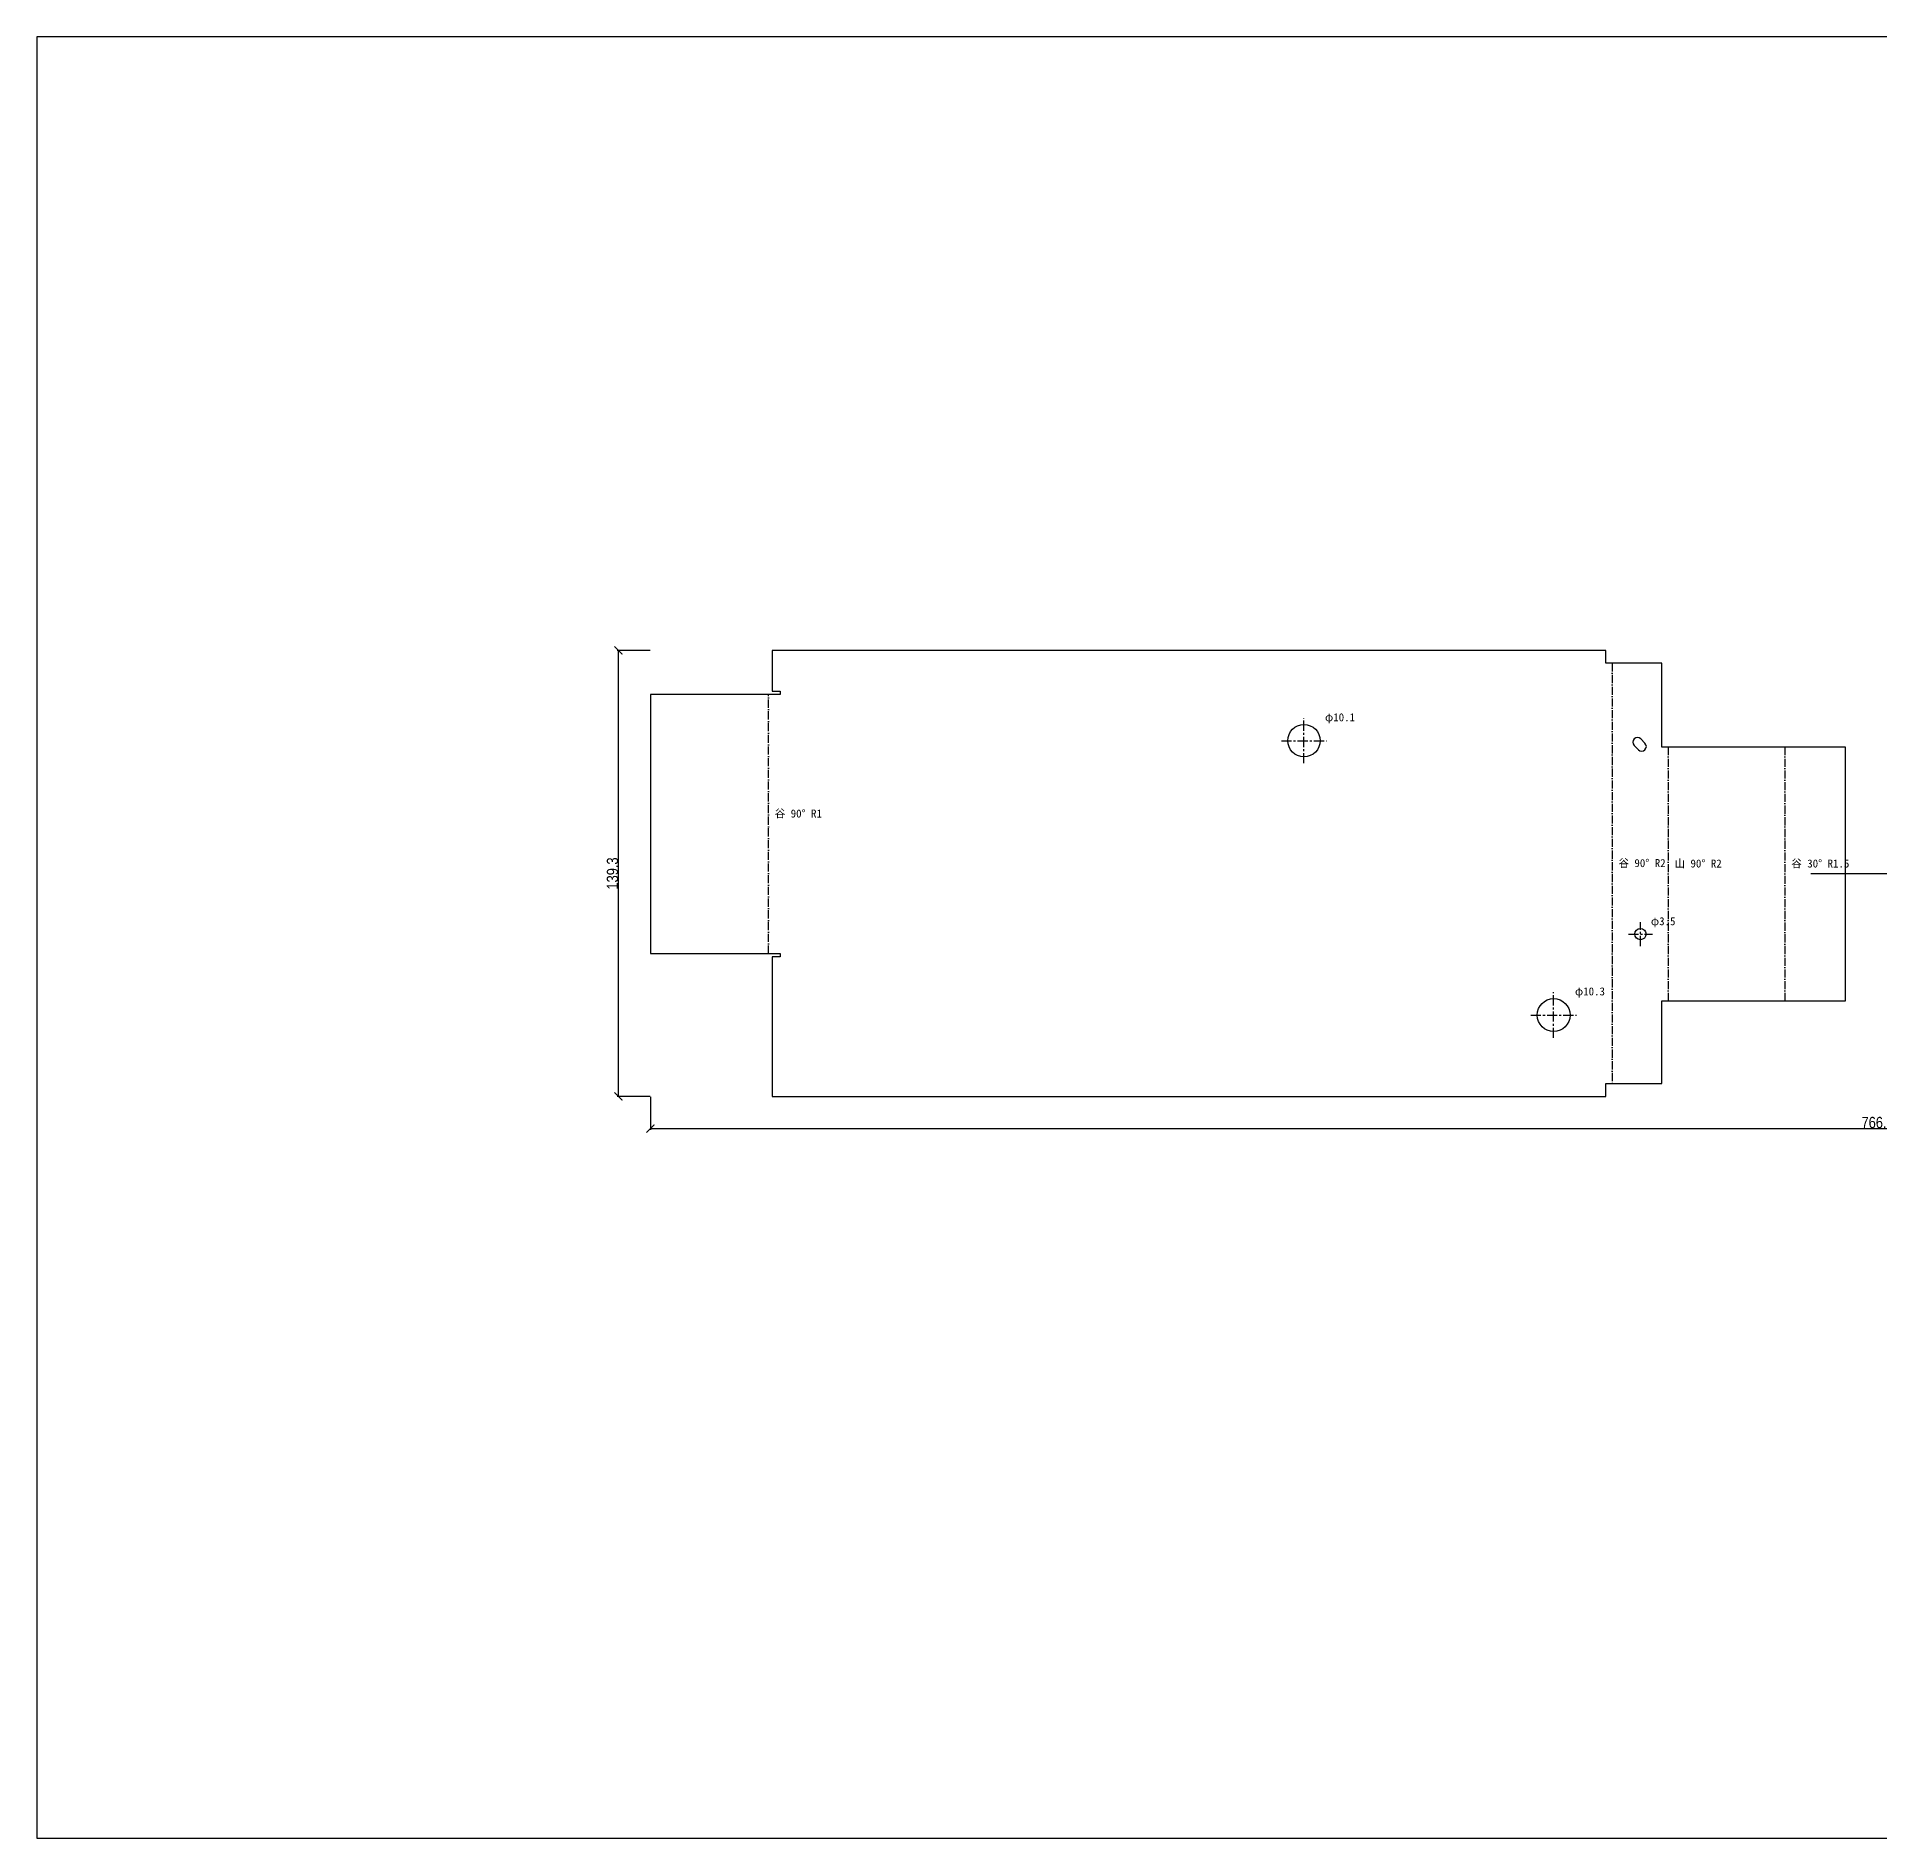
# Model space of a CAD drawing. Header units: millimetres. Extents: x -230 to 980, y -232 to 331.
# Drawn here: x -230 to 346, y -232 to 331 of the extents above; entities that cross this region are included whole.
import ezdxf

# ---------------------------------------------------------------- set-up
doc = ezdxf.new("R2010")
doc.units = ezdxf.units.MM
doc.linetypes.add('CENTER', pattern=[5.08, 3.175, -0.635, 0.635, -0.635])
doc.linetypes.add('DASHDOT', pattern=[3.556, 2.54, -0.508, 0, -0.508])
for name, color, linetype in [('BEND', 7, 'Continuous'), ('CENTER', 7, 'Continuous'), ('CUT', 7, 'Continuous'), ('DIM', 7, 'Continuous'), ('FRAME', 7, 'Continuous'), ('MARK', 7, 'Continuous'), ('TEXT', 7, 'Continuous')]:
    doc.layers.add(name, color=color, linetype=linetype)
doc.styles.add('OpenSansCondensed-Light', font='OpenSansCondensed-Light.ttf')
doc.dimstyles.new('EZDXF', dxfattribs={"dimtxt": 0.25, "dimasz": 0.175, "dimexe": 0.375, "dimexo": 0.125, "dimgap": 0.1, "dimtad": 1, "dimlfac": 100, "dimzin": 12, "dimdsep": 46, "dimtxsty": 'OpenSansCondensed-Light', "dimblk": 'ARCHTICK', "dimcen": 2.5, "dimazin": 3, "dimtfac": 0.5, "dimtmove": 2, "dimatfit": 3})

# ---------------------------------------------------------------- blocks, each defined once
blk = doc.blocks.new('_ARCHTICK')
at = {"color": 0, "linetype": 'BYBLOCK', "const_width": 0.15}
blk.add_lwpolyline([(-0.5, -0.5), (0.5, 0.5)], dxfattribs=at)

msp = doc.modelspace()

# ---------------------------------------------------------------- linework, layer by layer
at = {"layer": 'BEND', "color": 4, "linetype": 'DASHDOT'}
for p, q in [((262.38, 135.3), (262.38, 4)), ((-1.18, 44.65), (-1.18, 125.59)), ((279.9, 109.15), (279.9, 29.88)), ((316.37, 109.15), (316.37, 29.88))]:
    msp.add_line(p, q, dxfattribs=at)
at = {"layer": 'CENTER', "color": 1, "linetype": 'CENTER'}
for p, q in [((166.11, 104.07), (166.11, 118.19)), ((159.05, 111.13), (173.17, 111.13)), ((271.22, 46.95), (271.22, 54.48)), ((267.45, 50.72), (274.98, 50.72)), ((244.11, 18.29), (244.11, 32.57)), ((236.97, 25.43), (251.25, 25.43))]:
    msp.add_line(p, q, dxfattribs=at)
at = {"layer": 'CUT'}
for p, q in [((260.42, 139.3), (0, 139.3)), ((0, 139.3), (0, 126.59)), ((260.42, 135.3), (260.42, 139.3)), ((277.93, 135.3), (260.42, 135.3)), ((277.93, 109.15), (277.93, 135.3)), ((2.5, 125.59), (-38.04, 125.59)), ((-38.04, 125.59), (-38.04, 44.65)), ((0, 126.59), (2.5, 126.59)), ((2.5, 126.59), (2.5, 125.59)), ((270.59, 108.3), (269.27, 109.61)), ((271.32, 111.66), (272.64, 110.35)), ((335.3, 109.15), (277.93, 109.15)), ((335.3, 29.88), (335.3, 109.15)), ((-38.04, 44.65), (2.5, 44.65)), ((2.5, 43.65), (0, 43.65)), ((0, 43.65), (0, 0)), ((2.5, 44.65), (2.5, 43.65)), ((277.93, 4), (277.93, 29.88)), ((277.93, 29.88), (335.3, 29.88)), ((0, 0), (260.42, 0)), ((260.42, 0), (260.42, 4)), ((260.42, 4), (277.93, 4))]:
    msp.add_line(p, q, dxfattribs=at)
for centre, radius in [((166.11, 111.13), 5.06), ((271.22, 50.72), 1.76), ((244.11, 25.43), 5.14)]:
    msp.add_circle(centre, radius, dxfattribs=at)
for centre, start, end in [((270.3, 110.64), 45, -135), ((271.61, 109.32), -135, 45)]:
    msp.add_arc(centre, 1.45, start, end, dxfattribs=at)
at = {"layer": 'FRAME'}
for p, q in [((980.31, 330.97), (-229.71, 330.97)), ((-229.71, 330.97), (-229.71, -231.67)), ((-229.71, -231.67), (980.31, -231.67))]:
    msp.add_line(p, q, dxfattribs=at)
at = {"layer": 'MARK'}
msp.add_line((324.4, 69.65), (366.2, 69.65), dxfattribs=at)

# ---------------------------------------------------------------- texts
at = {"layer": 'TEXT'}
for s, p in [('φ10.1', (172.67, 117.19)), ('谷 90° R1', (0.82, 87.12)), ('谷 90° R2', (264.38, 71.65)), ('山 90° R2', (281.9, 71.51)), ('谷 30° R1.5', (318.37, 71.51)), ('φ3.5', (274.48, 53.48)), ('φ10.3', (250.75, 31.57))]:
    msp.add_text(s, height=2.5, dxfattribs=at).set_placement(p)

# ---------------------------------------------------------------- dimensions: what is measured, and where the dimension line sits
at = {"layer": 'DIM'}
msp.add_linear_dim(base=(-48.04, 0), p1=(-38.04, 0), p2=(-38.04, 139.3), angle=90, dimstyle='EZDXF', override={"dimtxt": 3.5, "dimasz": 2.5, "dimdec": 1, "dimlfac": 1}, dxfattribs=at).render()
msp.add_linear_dim(base=(-38.04, -10), p1=(-38.04, 0), p2=(728.64, 0), dimstyle='EZDXF', override={"dimtxt": 3.5, "dimasz": 2.5, "dimdec": 1, "dimlfac": 1}, dxfattribs=at).render()

doc.saveas('drawing.dxf')
